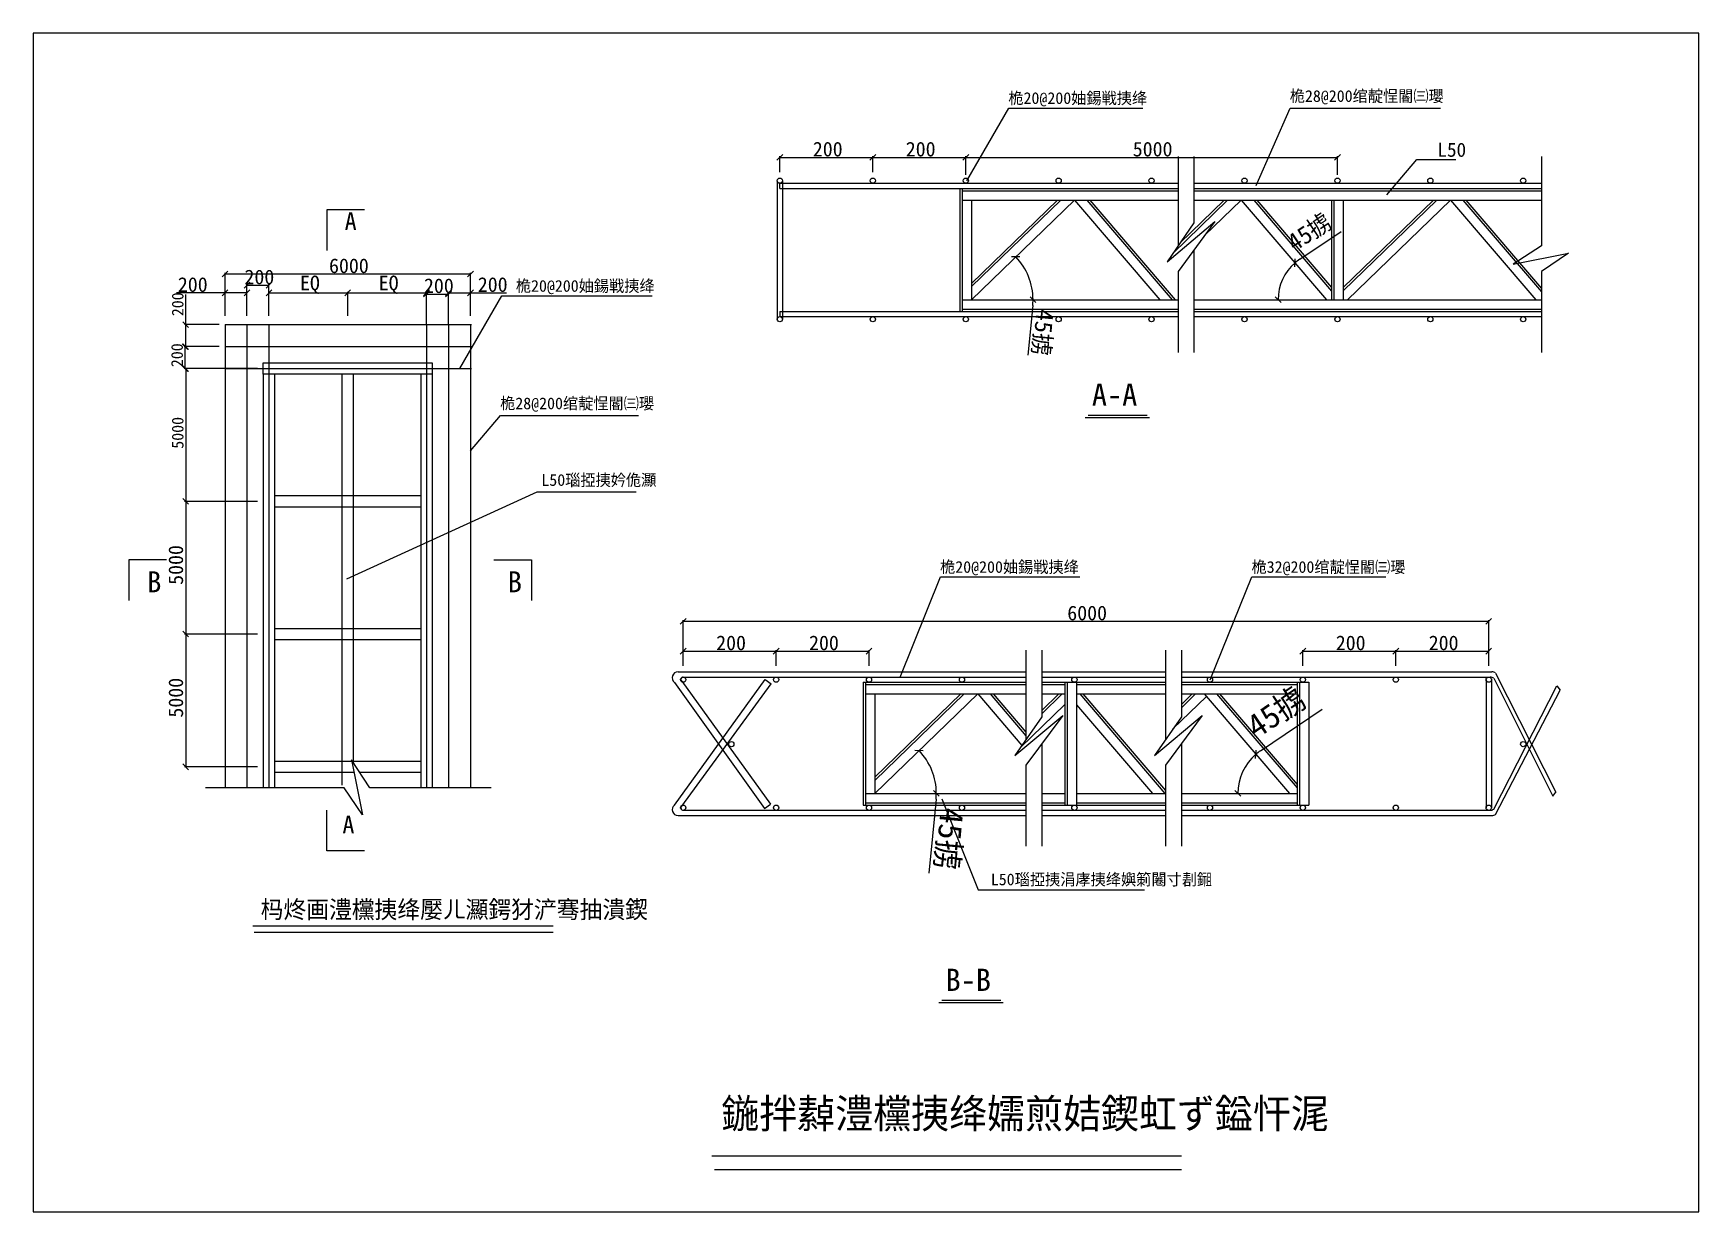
# Model space of a CAD drawing. Header units: metres. Extents: x 0 to 285, y 0 to 202.
import ezdxf

# ---------------------------------------------------------------- set-up
doc = ezdxf.new("R2010")
doc.units = ezdxf.units.M
for name, color, linetype in [(' ', 7, 'Continuous'), ('38536', 7, 'Continuous'), ('387', 7, 'Continuous')]:
    doc.layers.add(name, color=color, linetype=linetype)

msp = doc.modelspace()

# ---------------------------------------------------------------- linework, layer by layer
at = {"layer": ' '}
for p, q in [((127.37, 176.39), (127.37, 152.69)), ((127.82, 175.94), (195.99, 175.94)), ((127.82, 175.04), (127.82, 175.94)), ((127.82, 175.04), (195.99, 175.04)), ((128.27, 176.39), (128.27, 152.69)), ((158.64, 175.04), (158.64, 154.03)), ((159.04, 175.04), (159.04, 154.03)), ((159.04, 174.64), (195.99, 174.64)), ((198.71, 175.94), (258.2, 175.94)), ((198.71, 175.04), (258.2, 175.04)), ((198.71, 174.64), (258.2, 174.64)), ((159.04, 173.04), (195.99, 173.04)), ((160.64, 156.03), (178.24, 173.07)), ((160.64, 158.26), (175.91, 173.04)), ((160.64, 158.82), (175.33, 173.04)), ((160.64, 173.04), (160.64, 156.03)), ((178.24, 173.07), (192.85, 156.03)), ((180.38, 173.04), (194.95, 156.03)), ((180.9, 173.04), (195.48, 156.03)), ((195.13, 164), (204.47, 173.04)), ((196.31, 165.7), (203.9, 173.04)), ((198.71, 173.04), (258.2, 173.04)), ((200.52, 166.99), (206.81, 173.07)), ((206.81, 173.07), (221.41, 156.03)), ((208.94, 173.04), (222.27, 157.49)), ((209.47, 173.04), (222.27, 158.11)), ((222.27, 173.04), (222.27, 156.03)), ((222.67, 173.04), (222.67, 156.03)), ((224.27, 158.1), (239.7, 173.04)), ((224.27, 157.55), (240.28, 173.04)), ((224.27, 173.04), (224.27, 156.03)), ((225, 156.03), (242.61, 173.07)), ((242.61, 173.07), (257.21, 156.03)), ((244.75, 173.04), (258.2, 157.35)), ((245.27, 173.04), (258.2, 157.96)), ((127.82, 154.03), (195.99, 154.03)), ((127.82, 154.03), (127.82, 153.14)), ((159.04, 156.03), (195.99, 156.03)), ((159.04, 154.43), (195.99, 154.43)), ((198.71, 156.03), (258.2, 156.03)), ((198.71, 154.43), (258.2, 154.43)), ((198.71, 154.03), (258.2, 154.03)), ((32.82, 151.76), (75.03, 151.76)), ((32.82, 151.76), (32.82, 72.49)), ((36.58, 151.76), (36.58, 72.49)), ((40.35, 151.76), (40.35, 72.49)), ((67.31, 151.76), (67.31, 72.49)), ((71.07, 151.76), (71.07, 72.49)), ((74.84, 151.76), (74.84, 72.49)), ((127.82, 153.14), (195.99, 153.14)), ((198.71, 153.14), (258.2, 153.14)), ((32.82, 148), (75.03, 148)), ((32.82, 144.23), (75.03, 144.23)), ((39.38, 145.2), (68.28, 145.2)), ((39.38, 143.26), (39.38, 145.2)), ((39.38, 143.26), (39.38, 72.49)), ((68.28, 143.26), (39.38, 143.26)), ((41.32, 143.26), (41.32, 72.49)), ((52.84, 143.26), (52.84, 72.96)), ((54.78, 143.26), (54.78, 76.8)), ((66.34, 143.26), (66.34, 72.49)), ((68.28, 145.2), (68.28, 143.26)), ((68.28, 143.26), (68.28, 72.49)), ((41.32, 122.5), (66.34, 122.5)), ((66.34, 120.55), (41.32, 120.55)), ((41.32, 99.79), (66.34, 99.79)), ((66.34, 97.85), (41.32, 97.85)), ((110.38, 92.36), (169.95, 92.36)), ((111.27, 91.46), (169.95, 91.46)), ((172.66, 92.36), (193.84, 92.36)), ((172.66, 91.46), (193.84, 91.46)), ((196.55, 92.36), (249.73, 92.36)), ((196.55, 91.46), (249.44, 91.46)), ((250.03, 91.27), (260.16, 71.07)), ((250.33, 92.16), (260.69, 71.79)), ((109.78, 69.57), (125.32, 91.02)), ((109.78, 90.56), (125.21, 69)), ((111.03, 90.74), (126.19, 69.71)), ((111.03, 69.39), (126.3, 90.31)), ((125.32, 91.02), (126.3, 90.31)), ((142.08, 90.57), (169.95, 90.57)), ((142.08, 90.57), (142.08, 69.56)), ((142.48, 90.57), (142.48, 69.56)), ((142.48, 90.17), (169.95, 90.17)), ((142.48, 88.57), (169.95, 88.57)), ((144.08, 71.56), (161.69, 88.6)), ((144.08, 73.79), (159.35, 88.57)), ((144.08, 74.35), (158.78, 88.57)), ((144.08, 88.57), (144.08, 71.56)), ((161.69, 88.6), (169.26, 79.77)), ((163.82, 88.57), (169.95, 81.42)), ((164.35, 88.57), (169.95, 82.04)), ((172.66, 90.57), (193.84, 90.57)), ((172.66, 90.17), (176.61, 90.17)), ((172.66, 85.18), (176.17, 88.57)), ((172.66, 85.73), (175.6, 88.57)), ((172.66, 88.57), (176.61, 88.57)), ((176.61, 90.57), (176.61, 69.56)), ((177.01, 90.57), (177.01, 69.56)), ((178.61, 90.57), (178.61, 69.56)), ((178.61, 90.17), (193.84, 90.17)), ((178.61, 88.57), (193.84, 88.57)), ((179.15, 88.57), (193.73, 71.56)), ((179.68, 88.57), (193.84, 72.05)), ((196.55, 90.57), (218.35, 90.57)), ((196.55, 90.17), (216.35, 90.17)), ((196.55, 88.57), (216.35, 88.57)), ((196.55, 86.78), (198.4, 88.57)), ((196.55, 86.22), (198.98, 88.57)), ((200.46, 88.57), (215.04, 71.56)), ((202.57, 88.57), (216.35, 72.49)), ((203.1, 88.57), (216.35, 73.1)), ((216.35, 90.57), (216.35, 69.56)), ((216.75, 90.57), (216.75, 69.56)), ((218.35, 90.57), (218.35, 69.56)), ((248.72, 91.02), (248.72, 69.11)), ((249.62, 91.02), (249.62, 69.11)), ((250.03, 68.86), (260.86, 89.94)), ((250.33, 67.97), (261.4, 89.22)), ((260.86, 89.94), (261.4, 89.22)), ((169.01, 79.41), (176.61, 86.77)), ((178.61, 86.74), (191.62, 71.56)), ((195.11, 82.6), (200.83, 88.14)), ((41.32, 77.09), (66.34, 77.09)), ((54.89, 75.14), (41.32, 75.14)), ((66.34, 75.14), (55.87, 75.14)), ((142.48, 71.56), (169.95, 71.56)), ((172.66, 71.56), (176.61, 71.56)), ((178.61, 71.56), (193.84, 71.56)), ((196.55, 71.56), (216.35, 71.56)), ((260.16, 71.07), (260.69, 71.79)), ((111.27, 68.67), (169.95, 68.67)), ((125.21, 69), (126.19, 69.71)), ((142.08, 69.56), (169.95, 69.56)), ((142.48, 69.96), (169.95, 69.96)), ((172.66, 69.96), (176.61, 69.96)), ((172.66, 69.56), (193.84, 69.56)), ((172.66, 68.67), (193.84, 68.67)), ((178.61, 69.96), (193.84, 69.96)), ((196.55, 69.96), (216.35, 69.96)), ((196.55, 69.56), (218.35, 69.56)), ((196.55, 68.67), (249.44, 68.67)), ((110.38, 67.77), (169.95, 67.77)), ((172.66, 67.77), (193.84, 67.77)), ((196.55, 67.77), (249.73, 67.77))]:
    msp.add_line(p, q, dxfattribs=at)
for centre in [(127.82, 176.39), (143.73, 176.39), (159.64, 176.39), (175.54, 176.39), (191.45, 176.39), (207.36, 176.39), (223.27, 176.39), (239.18, 176.39), (255.08, 176.39), (127.82, 152.69), (143.73, 152.69), (159.64, 152.69), (175.54, 152.69), (191.45, 152.69), (207.36, 152.69), (223.27, 152.69), (239.18, 152.69), (255.08, 152.69), (111.27, 91.02), (127.17, 91.02), (143.08, 91.02), (158.99, 91.02), (178.24, 91.02), (201.45, 91.02), (217.35, 91.02), (233.26, 91.02), (249.17, 91.02), (119.51, 79.98), (255.09, 79.99), (111.27, 69.11), (127.17, 69.11), (143.08, 69.11), (158.99, 69.11), (178.24, 69.11), (201.45, 69.11), (217.35, 69.11), (233.26, 69.11), (249.17, 69.11)]:
    msp.add_circle(centre, 0.45, dxfattribs=at)
for centre, radius, start, end in [((110.38, 91.36), 1, 90, 233.4), ((111.27, 91.06), 0.4, 90, 233.4), ((249.44, 90.46), 1, 53.4, 90), ((249.73, 91.36), 1, 53.4, 90), ((110.38, 68.77), 1, 126.6, 270), ((111.27, 69.07), 0.4, 126.6, 270), ((249.44, 69.67), 1, 270, 306.6), ((249.73, 68.77), 1, 270, 306.6)]:
    msp.add_arc(centre, radius, start, end, dxfattribs=at)
for p, q in [((285.12, 201.6), (0, 201.6)), ((0, 201.6), (0, 0)), ((285.12, 0), (285.12, 201.6)), ((128.32, 180.88), (127.32, 179.88)), ((127.82, 177.83), (127.82, 180.56)), ((127.82, 180.38), (143.73, 180.38)), ((144.23, 180.88), (143.23, 179.88)), ((143.23, 179.88), (144.23, 180.88)), ((143.73, 177.83), (143.73, 180.56)), ((143.73, 177.83), (143.73, 180.56)), ((143.73, 180.38), (159.64, 180.38)), ((159.14, 179.88), (160.14, 180.88)), ((160.14, 180.88), (159.14, 179.88)), ((159.64, 177.39), (159.64, 180.56)), ((159.64, 177.83), (159.64, 180.56)), ((159.64, 180.38), (223.27, 180.38)), ((222.77, 179.88), (223.77, 180.88)), ((223.27, 177.39), (223.27, 180.56)), ((216.81, 162.94), (223.93, 167.69)), ((168.9, 163.34), (167.48, 163.36)), ((215.96, 161.63), (216.06, 163.04)), ((33.32, 160.93), (32.32, 159.93)), ((32.82, 153.56), (32.82, 160.61)), ((32.82, 160.43), (74.84, 160.43)), ((74.34, 159.93), (75.34, 160.93)), ((74.84, 153.56), (74.84, 160.61)), ((32.82, 157.2), (24.49, 157.2)), ((26.09, 151.76), (26.09, 156.92)), ((33.32, 157.7), (32.32, 156.7)), ((32.82, 153.26), (32.82, 157.38)), ((36.58, 157.2), (32.82, 157.2)), ((37.08, 159.01), (36.08, 158.01)), ((36.08, 156.7), (37.08, 157.7)), ((36.58, 153.26), (36.58, 158.69)), ((36.58, 158.51), (40.35, 158.51)), ((36.58, 153.26), (36.58, 157.38)), ((39.85, 158.01), (40.85, 159.01)), ((40.85, 157.7), (39.85, 156.7)), ((40.35, 153.26), (40.35, 158.69)), ((40.35, 153.26), (40.35, 157.38)), ((40.35, 157.2), (53.83, 157.2)), ((53.33, 156.7), (54.33, 157.7)), ((54.33, 157.7), (53.33, 156.7)), ((53.83, 153.26), (53.83, 157.38)), ((53.83, 153.26), (53.83, 157.38)), ((53.83, 157.2), (67.31, 157.2)), ((66.81, 156.7), (67.81, 157.7)), ((67.81, 157.5), (66.81, 156.5)), ((67.31, 153.26), (67.31, 157.38)), ((67.31, 151.75), (67.31, 157.18)), ((67.31, 157), (71.07, 157)), ((71.57, 157.7), (70.57, 156.7)), ((70.57, 156.5), (71.57, 157.5)), ((71.07, 153.26), (71.07, 157.38)), ((71.07, 157.2), (74.84, 157.2)), ((71.07, 151.75), (71.07, 157.18)), ((74.34, 156.7), (75.34, 157.7)), ((74.84, 153.26), (74.84, 157.38)), ((74.84, 157.2), (80.99, 157.2)), ((171.1, 155.04), (170.29, 146.51)), ((170.65, 156.53), (171.65, 155.53)), ((212.61, 156.53), (213.61, 155.53)), ((26.59, 151.26), (25.59, 152.26)), ((31.82, 151.76), (25.91, 151.76)), ((26.09, 148), (26.09, 151.76)), ((26.48, 147.5), (25.48, 148.5)), ((25.59, 148.5), (26.59, 147.5)), ((31.82, 148), (25.8, 148)), ((31.82, 148), (25.91, 148)), ((25.98, 144.23), (25.98, 148)), ((25.48, 144.73), (26.48, 143.73)), ((26.59, 143.73), (25.59, 144.73)), ((31.82, 144.23), (25.8, 144.23)), ((38.38, 144.23), (25.91, 144.23)), ((26.09, 144.23), (26.09, 121.53)), ((26.59, 121.03), (25.59, 122.03)), ((25.59, 122.03), (26.59, 121.03)), ((38.38, 121.53), (25.91, 121.53)), ((38.38, 121.53), (25.91, 121.53)), ((26.09, 121.53), (26.09, 98.82)), ((111.77, 101.51), (110.77, 100.51)), ((111.27, 94.56), (111.27, 101.19)), ((111.27, 101.01), (249.17, 101.01)), ((248.67, 100.51), (249.67, 101.51)), ((249.17, 94.56), (249.17, 101.19)), ((25.59, 99.32), (26.59, 98.32)), ((26.59, 98.32), (25.59, 99.32)), ((38.38, 98.82), (25.91, 98.82)), ((38.38, 98.82), (25.91, 98.82)), ((26.09, 98.82), (26.09, 76.11)), ((111.77, 96.41), (110.77, 95.41)), ((111.27, 93.36), (111.27, 96.09)), ((111.27, 95.91), (127.17, 95.91)), ((126.67, 95.41), (127.67, 96.41)), ((127.67, 96.41), (126.67, 95.41)), ((127.17, 93.36), (127.17, 96.09)), ((127.17, 93.36), (127.17, 96.09)), ((127.17, 95.91), (143.08, 95.91)), ((142.58, 95.41), (143.58, 96.41)), ((143.08, 93.36), (143.08, 96.09)), ((217.85, 96.41), (216.85, 95.41)), ((217.35, 93.36), (217.35, 96.09)), ((217.35, 95.91), (233.26, 95.91)), ((233.76, 96.41), (232.76, 95.41)), ((232.76, 95.41), (233.76, 96.41)), ((233.26, 93.36), (233.26, 96.09)), ((233.26, 93.36), (233.26, 96.09)), ((233.26, 95.91), (249.17, 95.91)), ((248.67, 95.41), (249.67, 96.41)), ((249.17, 93.36), (249.17, 96.09)), ((210.1, 78.86), (220.63, 85.99)), ((152.34, 78.86), (150.93, 78.89)), ((209.25, 77.55), (209.36, 78.96)), ((25.59, 76.61), (26.59, 75.61)), ((38.38, 76.11), (25.91, 76.11)), ((154.1, 72.06), (155.1, 71.06)), ((205.73, 72.06), (206.73, 71.06)), ((154.55, 70.56), (153.34, 57.91)), ((116.16, 9.53), (196.6, 9.53)), ((116.63, 7.21), (196.6, 7.21)), ((0, 0), (285.12, 0))]:
    msp.add_line(p, q)
for centre, radius, start, end in [((160.64, 156.03), 10.52, 0, 44.06), ((221.41, 156.03), 8.3, 123.69, 130.6), ((221.41, 156.03), 8.3, 130.6, 180), ((160.64, 156.03), 10.52, -5.45, 0), ((144.08, 71.56), 10.52, 0, 44.06), ((215.04, 71.56), 8.81, 130.6, 180), ((215.04, 71.56), 8.81, 124.09, 130.6), ((144.08, 71.56), 10.52, -5.45, 0)]:
    msp.add_arc(centre, radius, start, end)
at = {"layer": '38536'}
for p, q in [((195.99, 180.54), (195.99, 165.24)), ((198.71, 180.54), (198.71, 169.15)), ((258.2, 180.54), (258.2, 165.24)), ((56.7, 171.4), (50.24, 171.4)), ((50.24, 171.4), (50.24, 164.45)), ((194.1, 162.51), (202.29, 169.39)), ((198.71, 169.15), (194.1, 162.51)), ((202.29, 169.39), (195.99, 160.85)), ((198.71, 164.53), (198.71, 147.02)), ((258.2, 165.24), (253.37, 162.09)), ((253.37, 162.09), (262.81, 163.99)), ((262.81, 163.99), (258.2, 160.85)), ((195.99, 160.85), (195.99, 147.02)), ((258.2, 160.85), (258.2, 147.02)), ((22.78, 111.54), (16.33, 111.54)), ((16.33, 111.54), (16.33, 104.59)), ((78.84, 111.54), (85.3, 111.54)), ((85.3, 111.54), (85.3, 104.59)), ((169.95, 96.06), (169.95, 80.77)), ((172.66, 96.06), (172.66, 84.68)), ((193.84, 96.06), (193.84, 80.77)), ((196.55, 96.06), (196.55, 84.68)), ((168.05, 78.04), (176.24, 84.91)), ((172.66, 84.68), (168.05, 78.04)), ((176.24, 84.91), (169.95, 76.38)), ((191.94, 78.04), (200.13, 84.91)), ((196.55, 84.68), (191.94, 78.04)), ((200.13, 84.91), (193.84, 76.38)), ((172.66, 80.06), (172.66, 62.55)), ((196.55, 80.06), (196.55, 62.55)), ((57.6, 72.49), (54.45, 77.31)), ((54.45, 77.31), (56.35, 67.88)), ((169.95, 76.38), (169.95, 62.55)), ((193.84, 76.38), (193.84, 62.55)), ((53.21, 72.49), (29.46, 72.49)), ((56.35, 67.88), (53.21, 72.49)), ((78.36, 72.49), (57.6, 72.49)), ((50.24, 61.76), (50.24, 68.7)), ((56.7, 61.76), (50.24, 61.76)), ((37.6, 48.92), (89.03, 48.92)), ((37.84, 47.8), (89.03, 47.8))]:
    msp.add_line(p, q, dxfattribs=at)
at = {"layer": '387'}
for p, q in [((159.85, 176.36), (167.01, 188.8)), ((167.01, 188.8), (189.93, 188.8)), ((209.38, 175.56), (215.19, 188.81)), ((215.19, 188.81), (240.92, 188.81)), ((231.72, 173.96), (236.88, 180.01)), ((236.88, 180.01), (243.52, 180.01)), ((73.03, 144.23), (80.19, 156.67)), ((80.19, 156.67), (105.97, 156.67)), ((74.83, 130.18), (79.99, 136.23)), ((79.99, 136.23), (103.59, 136.23)), ((180.1, 135.89), (191.11, 135.89)), ((180.58, 136.29), (190.71, 136.29)), ((53.67, 108.29), (86.26, 123.13)), ((86.26, 123.13), (103.23, 123.13)), ((148.43, 91.46), (155.31, 108.59)), ((155.31, 108.59), (179.19, 108.59)), ((201.47, 90.99), (208.63, 108.59)), ((208.63, 108.59), (231.53, 108.59)), ((155.55, 70.61), (161.77, 55.08)), ((161.77, 55.08), (190.23, 55.08)), ((155.05, 35.79), (166.06, 35.79)), ((155.54, 36.18), (165.67, 36.18))]:
    msp.add_line(p, q, dxfattribs=at)

# ---------------------------------------------------------------- texts
for s, height, p in [('200', 2.5, (133.46, 180.54)), ('200', 2.5, (149.37, 180.54)), ('5000', 2.5, (188.23, 180.54)), ('6000', 2.5, (50.63, 160.59)), ('200', 2.5, (24.75, 157.37)), ('200', 2.5, (36.15, 158.67)), ('EQ', 2.5, (45.66, 157.65)), ('EQ', 2.5, (59.14, 157.65)), ('200', 2.5, (76.1, 157.37)), ('200', 2.5, (66.88, 157.17)), ('6000', 2.5, (177.02, 101.18)), ('200', 2.5, (116.91, 96.07)), ('200', 2.5, (132.81, 96.07)), ('200', 2.5, (222.99, 96.07)), ('200', 2.5, (238.9, 96.07)), ('鍦拌繛澧欓挗绛嬬煎姞鍥虹ず鎰忓浘', 5, (117.79, 14.28))]:
    msp.add_text(s, height=height).set_placement(p)
for s, height, rotation, p in [('45掳', 3, 33.69, (215.95, 164.18)), ('200', 2, 90, (25.71, 153.21)), ('45掳', 3, 264.55, (171.78, 154.52)), ('200', 2, 90, (25.6, 144.49)), ('5000', 2, 90, (25.71, 130.53)), ('5000', 2.5, 90, (25.64, 107.24)), ('5000', 2.5, 90, (25.64, 84.53)), ('45掳', 4, 34.09, (209.5, 80.85)), ('45掳', 4, 264.55, (155.37, 69.24))]:
    msp.add_text(s, height=height, rotation=rotation).set_placement(p)
for s, height, p in [('桅20@200妯鍚戦挗绛', 2, (166.93, 189.52)), ('桅28@200绾靛悜閽㈢瓔', 2, (215.11, 189.87)), ('L50', 2.4, (240.4, 180.48)), ('A', 3, (53.31, 167.97)), ('桅20@200妯鍚戦挗绛', 2, (82.61, 157.39)), ('A-A', 3.81, (181.23, 137.87)), ('桅28@200绾靛悜閽㈢瓔', 2, (79.92, 137.29)), ('L50瑙掗挗妗佹灦', 2, (86.98, 124.18)), ('桅20@200妯鍚戦挗绛', 2, (155.24, 109.3)), ('桅32@200绾靛悜閽㈢瓔', 2, (208.56, 109.3)), ('B', 3.6, (19.48, 105.96)), ('B', 3.6, (81.21, 105.96)), ('A', 3, (52.93, 64.73)), ('L50瑙掗挗涓庨挗绛嬩箣闂寸剨鎺', 2, (163.93, 55.85)), ('杩炵画澧欓挗绛嬮ㄦ灦鍔犲浐骞抽潰鍥', 3, (38.92, 50.2)), ('B-B', 3.81, (156.18, 37.76))]:
    msp.add_text(s, height=height, dxfattribs=at).set_placement(p)

doc.saveas('drawing.dxf')
